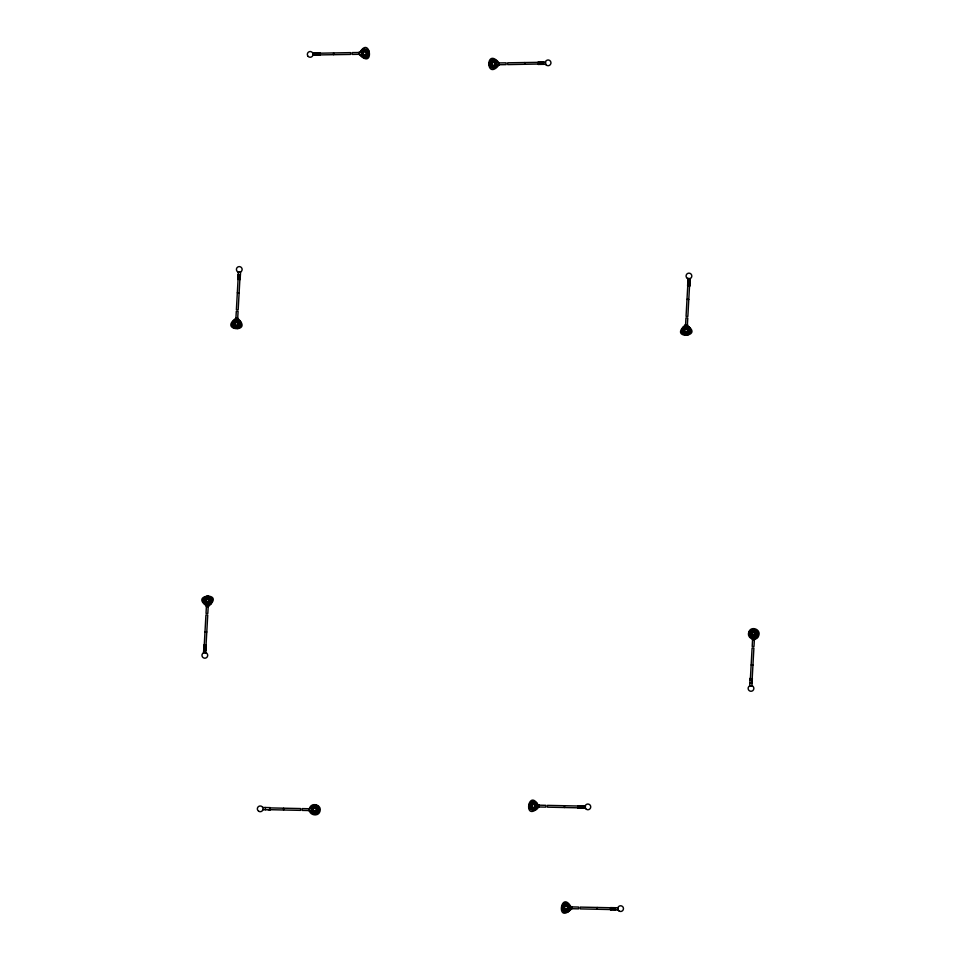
<?xml version="1.0" encoding="UTF-8"?>
<svg xmlns="http://www.w3.org/2000/svg" width="961" height="961" viewBox="0 0 961 961"><rect width="100%" height="100%" fill="white"/><g stroke="black" fill="none" stroke-linecap="round" stroke-linejoin="round"><path stroke-width="1.44" d="M312.589 810.844L312.637 808.597L309.046 808.525L308.998 810.772L312.601 810.435M265.356 809.751L265.404 807.516M269.741 809.847L269.789 807.612M283.603 809.991L283.639 808.201M564.455 807.528L564.491 805.726M578.306 808.105L578.354 805.883M582.69 808.201L582.738 805.979M597.189 909.262L597.225 907.46M611.04 909.851L611.088 907.616M615.424 909.935L615.472 907.713M203.972 650.129L205.93 614.944L207.732 615.04L205.762 650.237M206.399 606.523L206.026 613.334L207.816 613.43L208.201 606.631M207.444 603.604L206.05 603.148A2.811 2.811 0 0 1 205.546 598.871A2.811 2.811 0 0 1 209.858 599.111A2.811 2.811 0 0 1 208.885 603.316L208.561 603.424M208.705 599.039A2.15 2.15 0 0 0 206.591 598.931L205.75 599.664A2.15 2.15 0 0 0 205.63 601.85L208.621 603.052L208.429 606.643L206.183 606.511L206.603 602.943M237.92 279.495L238.34 271.879L240.574 272.011L240.142 279.615M235.913 318.151L236.298 311.352L238.088 311.448L237.703 318.259M238.34 274.546L236.382 309.742L238.172 309.838L240.142 274.654M685.589 324.722L685.962 317.911L687.764 318.019L687.379 324.818M688.016 281.117L686.058 316.301L687.848 316.409L689.806 281.213M685.698 328.338L684.905 328.037A2.811 2.811 0 0 0 683.932 332.23A2.811 2.811 0 0 0 688.232 332.47A2.811 2.811 0 0 0 687.728 328.194L686.334 327.737L684.292 329.287M750.133 678.238L749.7 685.854A2.859 2.859 0 0 0 749.424 690.803A2.859 2.859 0 0 0 753.856 688.569A2.859 2.859 0 0 0 749.7 685.854L751.934 685.974L752.355 678.358M750.289 680.4L752.103 648.014L753.892 648.11L752.007 681.902M752.571 639.594L752.187 646.405L753.977 646.501L754.361 639.702M206.831 603.172L207.504 603.052M234.616 322.716L237.271 321.611L235.998 321.635M754.277 636.218L753.04 636.146L755.658 635.137A2.15 2.15 0 0 0 755.778 632.951L755.01 632.098M363.666 55.27L362.537 53.348L363.606 51.401M494.687 65.828L495.756 63.882L494.627 61.96M362.333 53.66L362.609 52.771M495.672 63.306L495.696 64.459M359.342 53.384C369.841 33.743 375.367 70.621 359.546 54.753M362.621 53.924L362.465 52.723M495.816 63.27L495.828 64.507M313.61 811.685L312.553 809.727L313.694 807.817A2.15 2.15 0 0 1 315.881 807.865L316.662 808.694A2.27 2.27 0 0 1 316.613 810.928L315.797 811.733A2.27 2.27 0 0 1 313.466 811.709M531.493 804.934A2.15 2.15 0 0 0 531.445 807.048L532.202 807.865A2.15 2.15 0 0 0 534.4 807.901L535.613 805.39M567.134 909.647L568.263 907.725L567.218 905.767M312.001 809.691L312.409 808.285M312.481 810.339L312.409 809.066L312.457 810.147M535.709 805.366L535.445 806.567M568.419 908.397L568.456 907.1M535.589 806.615L534.484 804.033A2.15 2.15 0 0 0 532.286 803.985L531.469 804.789M568.323 908.361L568.347 907.124M362.213 52.23L362.333 51.918A2.811 2.811 0 0 1 366.561 51.113A2.811 2.811 0 0 1 366.634 55.426A2.811 2.811 0 0 1 362.369 54.753L362.249 54.441M496.08 65L495.96 65.312A2.811 2.811 0 0 1 491.732 66.117A2.811 2.811 0 0 1 491.66 61.816A2.811 2.811 0 0 1 495.924 62.489L496.056 62.801M236.61 321.731L238.064 321.635A2.811 2.811 0 0 1 238.556 325.911A2.811 2.811 0 0 1 234.256 325.671A2.811 2.811 0 0 1 235.229 321.467L235.553 321.37M686.286 328.302L687.067 327.881M753.664 636.122L752.211 636.218A2.811 2.811 0 0 1 751.718 631.942A2.811 2.811 0 0 1 756.019 632.182A2.811 2.811 0 0 1 755.046 636.386L753.604 636.675M498.795 65.204C485.798 81.132 485.281 46.969 498.747 62.489M535.986 806.76L535.685 807.444A2.811 2.811 0 0 1 531.433 808.093A2.811 2.811 0 0 1 531.517 803.78A2.811 2.811 0 0 1 535.757 804.609L536.094 806.039M538.52 807.432C522.592 823.205 528.358 786.362 538.737 806.075M571.254 909.166C555.326 924.938 561.092 888.096 571.471 907.809M366.417 54.272L365.721 55.017A1.85 1.85 0 0 1 363.811 55.041L363.102 54.321A2.066 2.066 0 0 1 363.066 52.326L363.763 51.594A1.85 1.85 0 0 1 365.673 51.558L366.381 52.278A2.066 2.066 0 0 1 366.405 54.297M491.876 62.958L492.573 62.213A1.85 1.85 0 0 1 494.483 62.189L495.191 62.909A2.066 2.066 0 0 1 495.227 64.904L494.543 65.636A1.85 1.85 0 0 1 492.621 65.672L491.912 64.952M366.646 54.405L365.853 55.233M564.431 906.667L565.152 905.947A1.85 1.85 0 0 1 567.062 905.995L567.747 906.74A2.066 2.066 0 0 1 567.699 908.734L566.99 909.442A2.066 2.066 0 0 1 564.828 909.454M537.187 808.369L535.469 810.003M569.164 911.028L569.921 910.103M240.346 326.536L238.604 328.121A4.493 4.493 0 0 1 237.475 328.518M203.756 598.247L205.51 596.661M210.579 604.193L211.36 603.28M690.022 333.095L688.268 334.692M749.928 631.317L750.697 630.404M756.739 637.263L757.52 636.35A4.649 4.649 0 0 0 758.037 635.269M492.44 61.997L491.648 62.825A2.27 2.27 0 0 0 491.684 65.06L492.5 65.865M368.123 56.411L367.174 57.143A4.649 4.649 0 0 1 362.597 57.216M366.982 56.999L368.556 55.414A4.192 4.192 0 0 0 368.483 51.149L366.862 49.6A4.445 4.445 0 0 0 362.501 49.672L360.928 51.257A4.192 4.192 0 0 0 360.507 52.29M565.032 905.718L564.203 906.523A2.27 2.27 0 0 0 564.155 908.758L564.948 909.599M312.661 806.051L311.028 807.576A4.192 4.192 0 0 0 310.571 808.597M531.229 802.183L529.595 803.708A4.192 4.192 0 0 0 529.511 807.985L531.073 809.582A4.445 4.445 0 0 0 535.433 809.679L537.067 808.141A4.192 4.192 0 0 0 537.523 807.132M563.963 903.917L562.329 905.454A4.192 4.192 0 0 0 562.245 909.719L563.807 911.316A4.445 4.445 0 0 0 568.167 911.412L569.801 909.887A4.192 4.192 0 0 0 570.257 908.866M683.199 327.16L684.184 326.476M237.403 325.647L238.172 324.986A1.85 1.85 0 0 0 238.28 323.076L237.595 322.331A2.066 2.066 0 0 0 235.601 322.223L234.832 322.884A1.85 1.85 0 0 0 234.724 324.794L235.409 325.539M685.265 328.794L684.496 329.443A1.85 1.85 0 0 0 684.388 331.365L685.085 332.098M687.079 332.206L687.848 331.557A1.85 1.85 0 0 0 687.956 329.635L687.259 328.902M752.871 632.206L752.103 632.867A1.85 1.85 0 0 0 751.995 634.777L752.679 635.521A2.066 2.066 0 0 0 754.673 635.629L755.442 634.969A1.85 1.85 0 0 0 755.55 633.059L754.865 632.314M235.433 318.644C219 330.992 253.115 332.89 238.148 318.8M685.097 325.214C668.147 339.87 705.314 336.975 686.466 325.106M208.681 606.139C225.643 591.471 188.464 594.366 207.312 606.247M685.649 328.097L686.947 328.169L685.673 328.194M207.792 603.28L207.48 603.304M754.289 636.326L753.64 636.374M236.634 321.479L236.034 321.779M207.912 603.16L206.879 603.076M235.529 321.731L235.685 318.139L237.932 318.271L237.739 321.863L235.901 321.755M754.745 636.122L754.589 639.714L752.343 639.582L752.535 636.002L754.373 636.098M312.649 52.927L320.277 52.807M358.994 52.507L352.17 52.603L352.206 54.405L359.018 54.297M312.685 55.149L320.313 55.041M362.621 54.477L359.018 54.525L358.982 52.278L362.585 52.218L362.609 54.429M537.98 62.189L545.608 62.081L545.644 64.303L538.016 64.423M499.276 62.933L506.099 62.825L506.123 64.627L499.3 64.723M577.789 805.871L585.417 806.039L585.369 808.261L577.741 808.093M539.085 805.174L545.908 805.33L545.86 807.12L539.049 806.976M582.75 806.123L547.518 805.366L547.47 807.156L582.714 807.925M262.725 807.456L270.341 807.624M269.597 807.889L300.613 808.561L300.577 810.363L268.155 809.655M309.046 808.742L302.222 808.597L302.186 810.399L308.998 810.543M262.677 809.691L270.293 809.859M571.819 906.908L578.642 907.064L578.594 908.854L571.783 908.71M615.484 907.857L580.252 907.1L580.216 908.89L615.448 909.659M687.98 279.002L690.214 279.134M687.86 281.129L690.094 281.249M687.62 285.501L689.854 285.621M686.995 299.351L688.797 299.448M238.196 274.558L240.418 274.69M237.956 278.93L240.178 279.062M237.331 292.781L239.121 292.889M204.993 631.906L206.783 632.002M751.154 664.964L752.943 665.072M203.936 645.72L206.159 645.852M750.097 678.79L752.319 678.922M203.696 650.092L205.918 650.225M203.576 652.219L205.798 652.339M749.856 683.163L752.079 683.295M236.67 321.178L237.391 321.31M568.179 908.313L568.419 909.178A2.811 2.811 0 0 1 564.167 909.827A2.811 2.811 0 0 1 564.251 905.514A2.811 2.811 0 0 1 568.492 906.343L568.6 906.655M686.851 328.41L688.148 329.503A2.15 2.15 0 0 1 688.028 331.689L687.163 332.446A2.27 2.27 0 0 1 684.941 332.314L684.16 331.473M237.187 321.839L238.484 322.932A2.15 2.15 0 0 1 238.364 325.118L237.499 325.875A2.27 2.27 0 0 1 235.265 325.755L234.496 324.902A2.27 2.27 0 0 1 234.604 322.572M753.088 636.014L751.79 634.921A2.15 2.15 0 0 1 751.91 632.734L752.775 631.978A2.15 2.15 0 0 1 754.865 632.11M362.609 57.071L360.988 55.534A4.192 4.192 0 0 1 360.543 54.501M365.793 51.365L366.609 52.17M535.589 802.279L537.163 803.876A4.192 4.192 0 0 1 537.692 806.027M568.335 904.013L569.897 905.61A4.192 4.192 0 0 1 570.305 906.655M317.022 806.147L318.584 807.733A4.192 4.192 0 0 1 318.487 812.009L316.866 813.535A4.445 4.445 0 0 1 312.493 813.438L310.932 811.841A4.192 4.192 0 0 1 310.523 810.808M318.163 806.567L317.226 805.823A4.649 4.649 0 0 0 312.625 805.726M208.849 599.027L209.618 599.88A2.15 2.15 0 0 1 209.498 602.066L208.177 603.556M688.713 326.728L690.274 328.506M683.739 334.44L682.166 332.662M234.064 327.869L232.502 326.091M205.065 604.613L203.504 602.847M368.027 49.984L368.772 50.921M536.574 802.879L537.283 803.84M564.383 908.662L565.068 909.406A1.85 1.85 0 0 0 566.99 909.442M749.664 635.918L750.337 636.903M239.938 320.95L240.61 321.935A4.649 4.649 0 0 1 240.863 325.455M210.939 597.694L211.612 598.691M312.097 810.459L312.337 811.108A2.811 2.811 0 0 0 316.565 811.949A2.811 2.811 0 0 0 316.662 807.636A2.811 2.811 0 0 0 312.397 808.273M542.965 63.618L542.941 62.261L507.708 62.801L507.732 64.603L542.965 63.943M542.917 62.117L542.953 64.351M538.544 62.189L538.58 64.411M524.682 62.549L524.718 64.339M333.575 52.891L333.611 54.693M319.713 52.819L319.749 55.053M315.34 52.879L315.376 55.113M315.328 53.287L350.561 52.627L350.585 54.429L315.352 54.969L315.328 53.612M536.538 806.928A3.412 3.412 0 0 1 531.013 808.549A3.412 3.412 0 0 1 531.889 802.855A3.412 3.412 0 0 1 536.67 806.051M529.211 808.201A4.493 4.493 0 0 1 528.778 807.096M531.037 802.039A4.649 4.649 0 0 1 535.637 802.135M537.764 805.018A4.649 4.649 0 0 1 537.896 806.231M236.706 320.602A3.412 3.412 0 0 1 239.517 325.623A3.412 3.412 0 0 1 233.787 326.043A3.412 3.412 0 0 1 235.817 320.674M232.154 325.034A4.493 4.493 0 0 1 232.069 323.881M235.601 319.665A4.192 4.192 0 0 0 234.544 320.037L232.898 321.551A4.445 4.445 0 0 0 232.658 325.911L234.124 327.593A4.192 4.192 0 0 0 238.388 327.833L240.046 326.32A4.445 4.445 0 0 0 240.286 321.959L238.809 320.277A4.192 4.192 0 0 0 236.718 319.581M311.556 808.79A3.412 3.412 0 0 1 316.842 806.988A3.412 3.412 0 0 1 316.722 812.574A3.412 3.412 0 0 1 311.52 810.543M365.66 55.065A2.066 2.066 0 0 1 363.558 55.101M363.51 51.546A2.066 2.066 0 0 1 365.612 51.51M361.504 52.459A3.412 3.412 0 0 1 366.718 50.465A3.412 3.412 0 0 1 366.802 56.05A3.412 3.412 0 0 1 361.528 54.212M207.408 604.181A3.412 3.412 0 0 1 204.597 599.159A3.412 3.412 0 0 1 210.327 598.739A3.412 3.412 0 0 1 208.285 604.121M209.498 604.793A4.445 4.445 0 0 1 208.393 605.19M203.107 601.742A4.445 4.445 0 0 1 203.239 599.46M208.513 605.118A4.192 4.192 0 0 0 209.558 604.745L211.216 603.232A4.445 4.445 0 0 0 211.456 598.871L209.991 597.189A4.192 4.192 0 0 0 205.726 596.961L204.068 598.463A4.445 4.445 0 0 0 203.828 602.823L205.306 604.505A4.192 4.192 0 0 0 207.396 605.214M206.627 596.264A4.493 4.493 0 0 1 208.981 596.397M211.997 599.82A4.649 4.649 0 0 1 211.864 602.199M752.703 637.083A3.412 3.412 0 0 1 751.274 631.509A3.412 3.412 0 0 1 756.92 632.578A3.412 3.412 0 0 1 753.568 637.251M752.223 638.128A4.445 4.445 0 0 1 751.166 637.611M757.773 631.761A4.649 4.649 0 0 1 758.169 632.891M753.556 638.284A4.192 4.192 0 0 0 755.73 637.816L757.376 636.302A4.445 4.445 0 0 0 757.616 631.942L756.151 630.26A4.192 4.192 0 0 0 751.886 630.032L750.229 631.533A4.445 4.445 0 0 0 749.988 635.894L751.466 637.575A4.192 4.192 0 0 0 752.463 638.068M494.483 65.696A2.066 2.066 0 0 1 492.38 65.72M492.32 62.165A2.066 2.066 0 0 1 494.422 62.129M496.789 64.771A3.412 3.412 0 0 1 491.576 66.765A3.412 3.412 0 0 1 491.491 61.18A3.412 3.412 0 0 1 496.765 63.018M497.786 64.94A4.192 4.192 0 0 1 497.366 65.973L495.792 67.558A4.445 4.445 0 0 1 491.431 67.63L489.81 66.093A4.192 4.192 0 0 1 489.738 61.816L491.311 60.231A4.445 4.445 0 0 1 495.684 60.159L497.305 61.708A4.192 4.192 0 0 1 497.75 62.729M684.328 331.485A2.15 2.15 0 0 1 684.448 329.299M685.313 328.554A2.15 2.15 0 0 1 687.379 328.662M686.382 327.16A3.412 3.412 0 0 1 689.193 332.182A3.412 3.412 0 0 1 683.451 332.614A3.412 3.412 0 0 1 685.493 327.233M690.671 329.635A4.649 4.649 0 0 1 690.539 332.013M685.854 335.221A4.649 4.649 0 0 1 684.64 334.993M686.37 325.923A4.649 4.649 0 0 1 687.571 326.163M685.277 326.223A4.192 4.192 0 0 0 684.22 326.608L682.574 328.109A4.445 4.445 0 0 0 682.322 332.47L683.8 334.152A4.192 4.192 0 0 0 688.064 334.392L689.71 332.878A4.445 4.445 0 0 0 689.95 328.53L688.484 326.836A4.192 4.192 0 0 0 686.382 326.139M564.9 905.899A2.066 2.066 0 0 1 567.002 905.935M569.272 908.662A3.412 3.412 0 0 1 563.975 910.463A3.412 3.412 0 0 1 564.107 904.878A3.412 3.412 0 0 1 569.308 906.908M563.771 903.772A4.649 4.649 0 0 1 568.371 903.869M568.203 911.737A4.649 4.649 0 0 1 567.086 912.157M564.696 912.109A4.649 4.649 0 0 1 563.602 911.629M535.493 804.874L535.445 807.12L539.049 807.204L539.097 804.946L535.493 804.874M568.239 906.607L568.191 908.854L571.783 908.938L571.831 906.691L568.227 906.655M610.535 907.604L610.475 909.839L618.103 909.995L618.151 907.773L610.535 907.604M203.96 645.167L203.54 652.783A2.859 2.859 0 0 0 203.264 657.732A2.859 2.859 0 0 0 207.696 655.498A2.859 2.859 0 0 0 203.54 652.783L205.774 652.903L206.195 645.287L203.96 645.167M685.361 324.71L685.157 328.302L687.403 328.422L687.608 324.83L685.361 324.71M688.016 278.45L687.595 286.054L689.818 286.186L690.238 278.57L688.016 278.45M309.574 808.285C307.472 814.796 318.283 817.751 320.013 811.24C322.103 804.717 311.304 801.774 309.574 808.285M748.787 632.206C746.325 638.645 756.92 642.332 758.77 635.569C761.232 629.131 750.625 625.443 748.787 632.206M313.442 808.321L313.118 808.73A2.066 2.066 0 0 0 313.082 810.724L313.766 811.468A1.85 1.85 0 0 0 315.676 811.504L316.397 810.796A2.066 2.066 0 0 0 316.433 808.802L315.749 808.045A1.85 1.85 0 0 0 313.839 808.009L313.442 808.321M532.01 804.525L531.697 804.934A2.066 2.066 0 0 0 531.649 806.928L532.334 807.672A1.85 1.85 0 0 0 534.256 807.708L534.965 807A2.066 2.066 0 0 0 535.013 805.006L534.328 804.261A1.85 1.85 0 0 0 532.406 804.213L532.01 804.525M206.279 599.424L205.942 599.796A1.85 1.85 0 0 0 205.834 601.706L206.519 602.451A2.066 2.066 0 0 0 208.513 602.559L209.282 601.898A1.85 1.85 0 0 0 209.39 599.988L208.693 599.244A2.066 2.066 0 0 0 206.711 599.135L206.279 599.424M499.276 62.705L495.672 62.753L495.72 65.012L499.312 64.952L499.276 62.705M532.526 807.216A1.49 1.49 0 0 0 534.821 806.027A1.49 1.49 0 0 0 532.646 804.645A1.49 1.49 0 0 0 532.526 807.216M586.39 809.33A2.859 2.859 0 0 0 590.739 806.952A2.859 2.859 0 0 0 586.498 804.381A2.859 2.859 0 0 0 586.39 809.33M235.781 325.046A1.321 1.321 0 0 0 237.823 324.013A1.321 1.321 0 0 0 235.901 322.752A1.321 1.321 0 0 0 235.781 325.046M237.715 271.843A2.859 2.859 0 0 0 242.136 269.609A2.859 2.859 0 0 0 237.992 266.894A2.859 2.859 0 0 0 237.715 271.843M313.959 811.012A1.49 1.49 0 0 0 316.241 809.823A1.49 1.49 0 0 0 314.079 808.441A1.49 1.49 0 0 0 313.959 811.012M258.725 811.288A2.859 2.859 0 0 0 263.074 808.898A2.859 2.859 0 0 0 258.833 806.327A2.859 2.859 0 0 0 258.725 811.288M363.991 54.585A1.49 1.49 0 0 0 366.225 53.311A1.49 1.49 0 0 0 364.003 52.014A1.49 1.49 0 0 0 363.991 54.585M308.205 56.447A2.859 2.859 0 0 0 312.974 55.089A2.859 2.859 0 0 0 309.406 51.642A2.859 2.859 0 0 0 308.205 56.447M206.891 601.958A1.321 1.321 0 0 0 208.933 600.925A1.321 1.321 0 0 0 207.011 599.664A1.321 1.321 0 0 0 206.891 601.958M753.052 635.029A1.321 1.321 0 0 0 755.094 633.996A1.321 1.321 0 0 0 753.172 632.734A1.321 1.321 0 0 0 753.052 635.029M492.801 65.216A1.49 1.49 0 0 0 495.047 63.943A1.49 1.49 0 0 0 492.825 62.633A1.49 1.49 0 0 0 492.801 65.216M546.1 64.892A2.859 2.859 0 0 0 550.881 63.534A2.859 2.859 0 0 0 547.314 60.087A2.859 2.859 0 0 0 546.1 64.892M685.445 331.605A1.321 1.321 0 0 0 687.487 330.572A1.321 1.321 0 0 0 685.577 329.323A1.321 1.321 0 0 0 685.445 331.605M687.379 278.414A2.859 2.859 0 0 0 691.812 276.167A2.859 2.859 0 0 0 687.656 273.453A2.859 2.859 0 0 0 687.379 278.414M565.272 908.95A1.49 1.49 0 0 0 567.555 907.761A1.49 1.49 0 0 0 565.38 906.379A1.49 1.49 0 0 0 565.272 908.95M619.124 911.064A2.859 2.859 0 0 0 623.473 908.686A2.859 2.859 0 0 0 619.232 906.115A2.859 2.859 0 0 0 619.124 911.064"/></g></svg>
